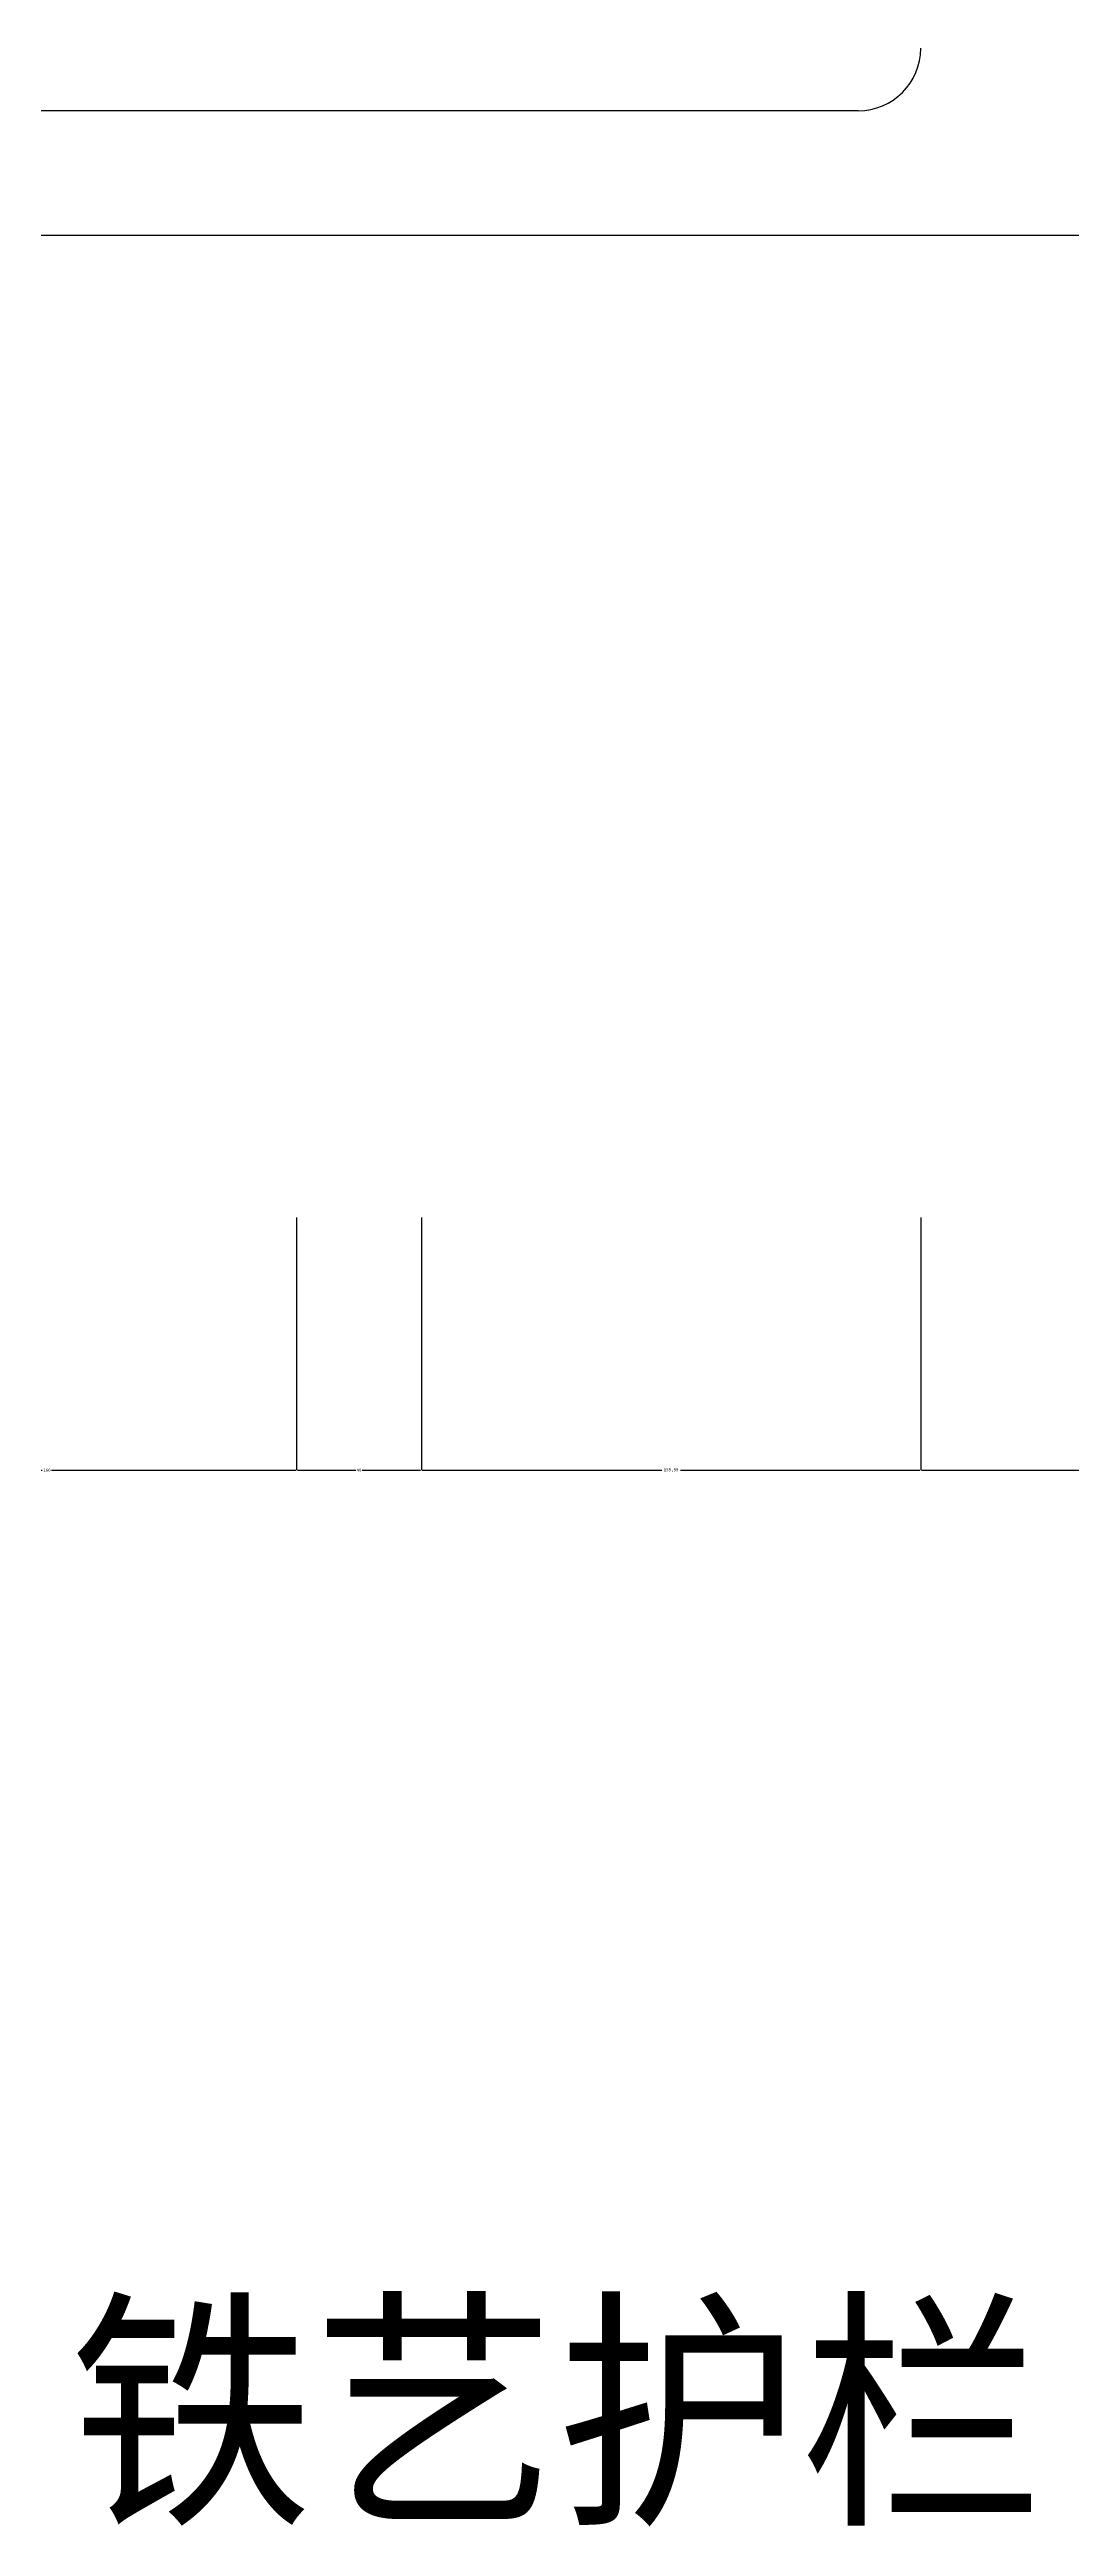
# Model space of a CAD drawing. Header units: metres. Extents: x 237 to 5358, y 156 to 7022.
# Drawn here: x 2614 to 2941, y 288 to 1082 of the extents above; entities that cross this region are included whole.
import ezdxf

# ---------------------------------------------------------------- set-up
doc = ezdxf.new("R2010")
doc.units = ezdxf.units.M
for name, color, linetype in [('4', 4, 'Continuous'), ('7', 7, 'Continuous'), ('DIM', 3, 'Continuous'), ('TEXT', 3, 'Continuous')]:
    doc.layers.add(name, color=color, linetype=linetype)
doc.dimstyles.get("Standard").update_dxf_attribs({"dimtxt": 2.5, "dimasz": 2.5, "dimexe": 1.25, "dimexo": 0.625, "dimtad": 1, "dimcen": 2.5, "dimazin": 3, "dimtfac": 1, "dimtmove": 0, "dimatfit": 3})

# ---------------------------------------------------------------- blocks, each defined once
blk = doc.blocks.new('*D30')
for p, q in [((2533, 707.53), (2533, 626.56)), ((2693, 707.53), (2693, 626.56)), ((2533.25, 626.56), (2611.5, 626.56)), ((2614.5, 626.56), (2692.75, 626.56))]:
    blk.add_line(p, q)
at = {"layer": 'Defpoints'}
for p in [(2533, 707.53), (2693, 707.53), (2533, 626.56)]:
    blk.add_point(p, dxfattribs=at)
at = {"layer": 'DIM', "insert": (2613, 626.56), "char_height": 1, "attachment_point": 5}
blk.add_mtext('160', dxfattribs=at)
blk = doc.blocks.new('*D33')
for p, q in [((2892.99, 707.53), (2892.99, 626.56)), ((3133, 707.53), (3133, 626.56)), ((2893.24, 626.56), (3009.995, 626.56)), ((3015.995, 626.56), (3132.75, 626.56))]:
    blk.add_line(p, q)
at = {"layer": 'Defpoints'}
for p in [(2892.99, 707.53), (3133, 707.53), (2892.99, 626.56)]:
    blk.add_point(p, dxfattribs=at)
at = {"layer": 'DIM', "insert": (3012.995, 626.56), "char_height": 1, "attachment_point": 5}
blk.add_mtext('240,01', dxfattribs=at)
blk = doc.blocks.new('*D34')
for p, q in [((2733, 707.53), (2733, 626.56)), ((2892.99, 707.53), (2892.99, 626.56)), ((2733.25, 626.56), (2809.995, 626.56)), ((2815.995, 626.56), (2892.74, 626.56))]:
    blk.add_line(p, q)
at = {"layer": 'Defpoints'}
for p in [(2733, 707.53), (2892.99, 707.53), (2733, 626.56)]:
    blk.add_point(p, dxfattribs=at)
at = {"layer": 'DIM', "insert": (2812.995, 626.56), "char_height": 1, "attachment_point": 5}
blk.add_mtext('159,99', dxfattribs=at)
blk = doc.blocks.new('*D35')
for p, q in [((2693, 707.53), (2693, 626.56)), ((2733, 707.53), (2733, 626.56)), ((2693.25, 626.56), (2712, 626.56)), ((2714, 626.56), (2732.75, 626.56))]:
    blk.add_line(p, q)
at = {"layer": 'Defpoints'}
for p in [(2693, 707.53), (2733, 707.53), (2693, 626.56)]:
    blk.add_point(p, dxfattribs=at)
at = {"layer": 'DIM', "insert": (2713, 626.56), "char_height": 1, "attachment_point": 5}
blk.add_mtext('40', dxfattribs=at)

msp = doc.modelspace()

# ---------------------------------------------------------------- linework, layer by layer
at = {"layer": '4'}
msp.add_line((3133, 1022.18), (2533, 1022.18), dxfattribs=at)
at = {"layer": '7'}
msp.add_line((2872.99, 1062.18), (460.39, 1062.18), dxfattribs=at)
msp.add_arc((2872.99, 1082.18), 20, 270, 0, dxfattribs=at)

# ---------------------------------------------------------------- texts
at = {"layer": 'TEXT'}
msp.add_text('铁艺护栏', height=60, dxfattribs=at).set_placement((2620.25, 294.76))

# ---------------------------------------------------------------- dimensions: what is measured, and where the dimension line sits
at = {"layer": 'DIM'}
for base, p1, p2, picture, middle in [((2533, 626.56), (2533, 707.53), (2693, 707.53), '*D30', (2613, 626.56)), ((2693, 626.56), (2693, 707.53), (2733, 707.53), '*D35', (2713, 626.56)), ((2733, 626.56), (2733, 707.53), (2892.99, 707.53), '*D34', (2812.995, 626.56)), ((2892.99, 626.56), (2892.99, 707.53), (3133, 707.53), '*D33', (3012.995, 626.56))]:
    dim = msp.add_linear_dim(base=base, p1=p1, p2=p2, dimstyle='Standard', dxfattribs=at)
    dim.commit()
    dim.dimension.update_dxf_attribs({"geometry": picture, "text_midpoint": middle})

doc.saveas('drawing.dxf')
